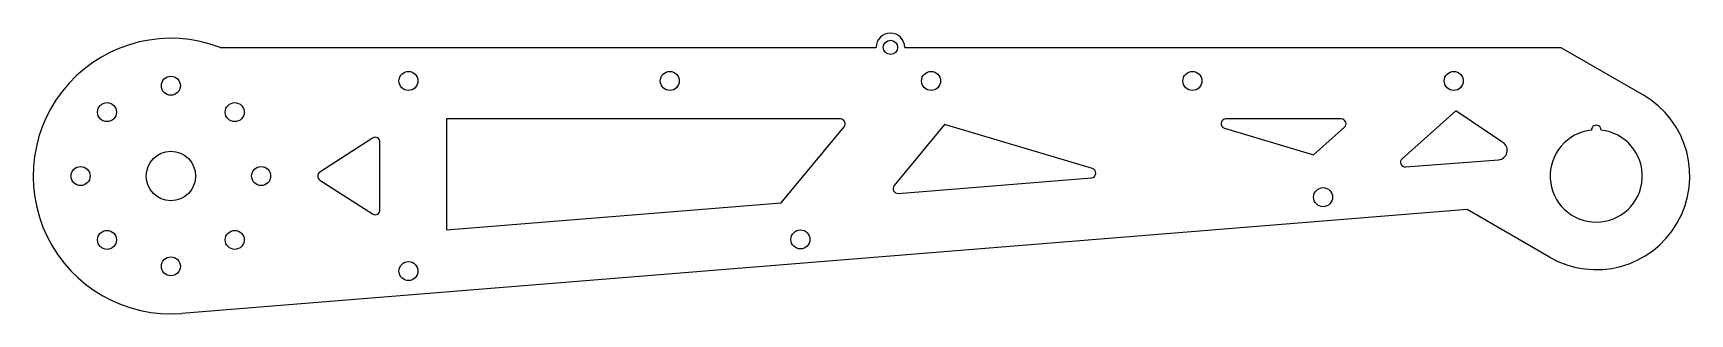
# Model space of a CAD drawing. Header units: millimetres. Extents: x -329 to 20, y -29 to 30.
import ezdxf

# ---------------------------------------------------------------- set-up
doc = ezdxf.new("R2010")
doc.units = ezdxf.units.MM

msp = doc.modelspace()

# ---------------------------------------------------------------- linework, layer by layer
at = {"color": 7, "linetype": 'Continuous', "lineweight": 25}
for p, q in [((-289.62, 27.06), (-151.55, 27.06)), ((-145.55, 27.06), (-7.47, 27.06)), ((-7.47, 27.06), (9.85, 17.06)), ((-159.09, 12), (-242, 12)), ((-242, 12), (-242, -11.33)), ((-137.2, 10.83), (-147.79, -2.02)), ((-106.04, 1.59), (-137.2, 10.83)), ((-53.67, 12), (-77.97, 12)), ((-29.56, 13.7), (-40.86, 3.65)), ((-19.63, 7.08), (-29.56, 13.7)), ((-257.54, 7.99), (-268.63, 0.84)), ((-256, -7.15), (-256, 7.15)), ((-171.52, -5.64), (-158.32, 10.36)), ((-78.25, 10.04), (-59.49, 4.48)), ((-59.49, 4.48), (-53, 10.25)), ((-40.12, 1.91), (-20.59, 3.42)), ((-268.63, -0.84), (-257.54, -7.99)), ((-146.94, -3.65), (-106.25, -0.36)), ((-242, -11.33), (-171.52, -5.64)), ((-27.17, -7.06), (-297.67, -28.91)), ((-9.85, -17.06), (-27.17, -7.06))]:
    msp.add_line(p, q, dxfattribs=at)
for centre, radius in [((-148.55, 27.06), 1.5), ((-300, 19), 2), ((-250, 20), 2), ((-195, 20), 2), ((-140, 20), 2), ((-85, 20), 2), ((-30, 20), 2), ((-313.44, 13.44), 2), ((-286.56, 13.44), 2), ((-300, 0), 5.2), ((-319, 0), 2), ((-281, 0), 2), ((-57.5, -4.45), 2), ((-313.44, -13.44), 2), ((-286.56, -13.44), 2), ((-167.5, -13.34), 2), ((-300, -19), 2), ((-250, -20), 2)]:
    msp.add_circle(centre, radius, dxfattribs=at)
for centre, radius, start, end in [((-300, -0.01), 28.99, 69.031, 274.6172), ((-148.55, 27.06), 3, 0, 180), ((0, 0), 19.7, 240, 60), ((-159.09, 11), 1, 320.4807, 90), ((-77.97, 11), 1, 90, 253.4897), ((-53.67, 11), 1, 311.6443, 90), ((0, 9.7), 1, 357.0453, 182.9547), ((-257, 7.15), 1, 0, 122.8285), ((-20.74, 5.41), 2, 274.429, 56.3099), ((0, 0), 9.7, 95.9094, 84.0906), ((-40.2, 2.9), 1, 131.6443, 274.429), ((-268.09, 0), 1, 122.8285, 237.1715), ((-106.33, 0.63), 1, 274.6172, 73.4897), ((-147.02, -2.65), 1, 140.4807, 274.6172), ((-257, -7.15), 1, 237.1715, 0)]:
    msp.add_arc(centre, radius, start, end, dxfattribs=at)

doc.saveas('drawing.dxf')
